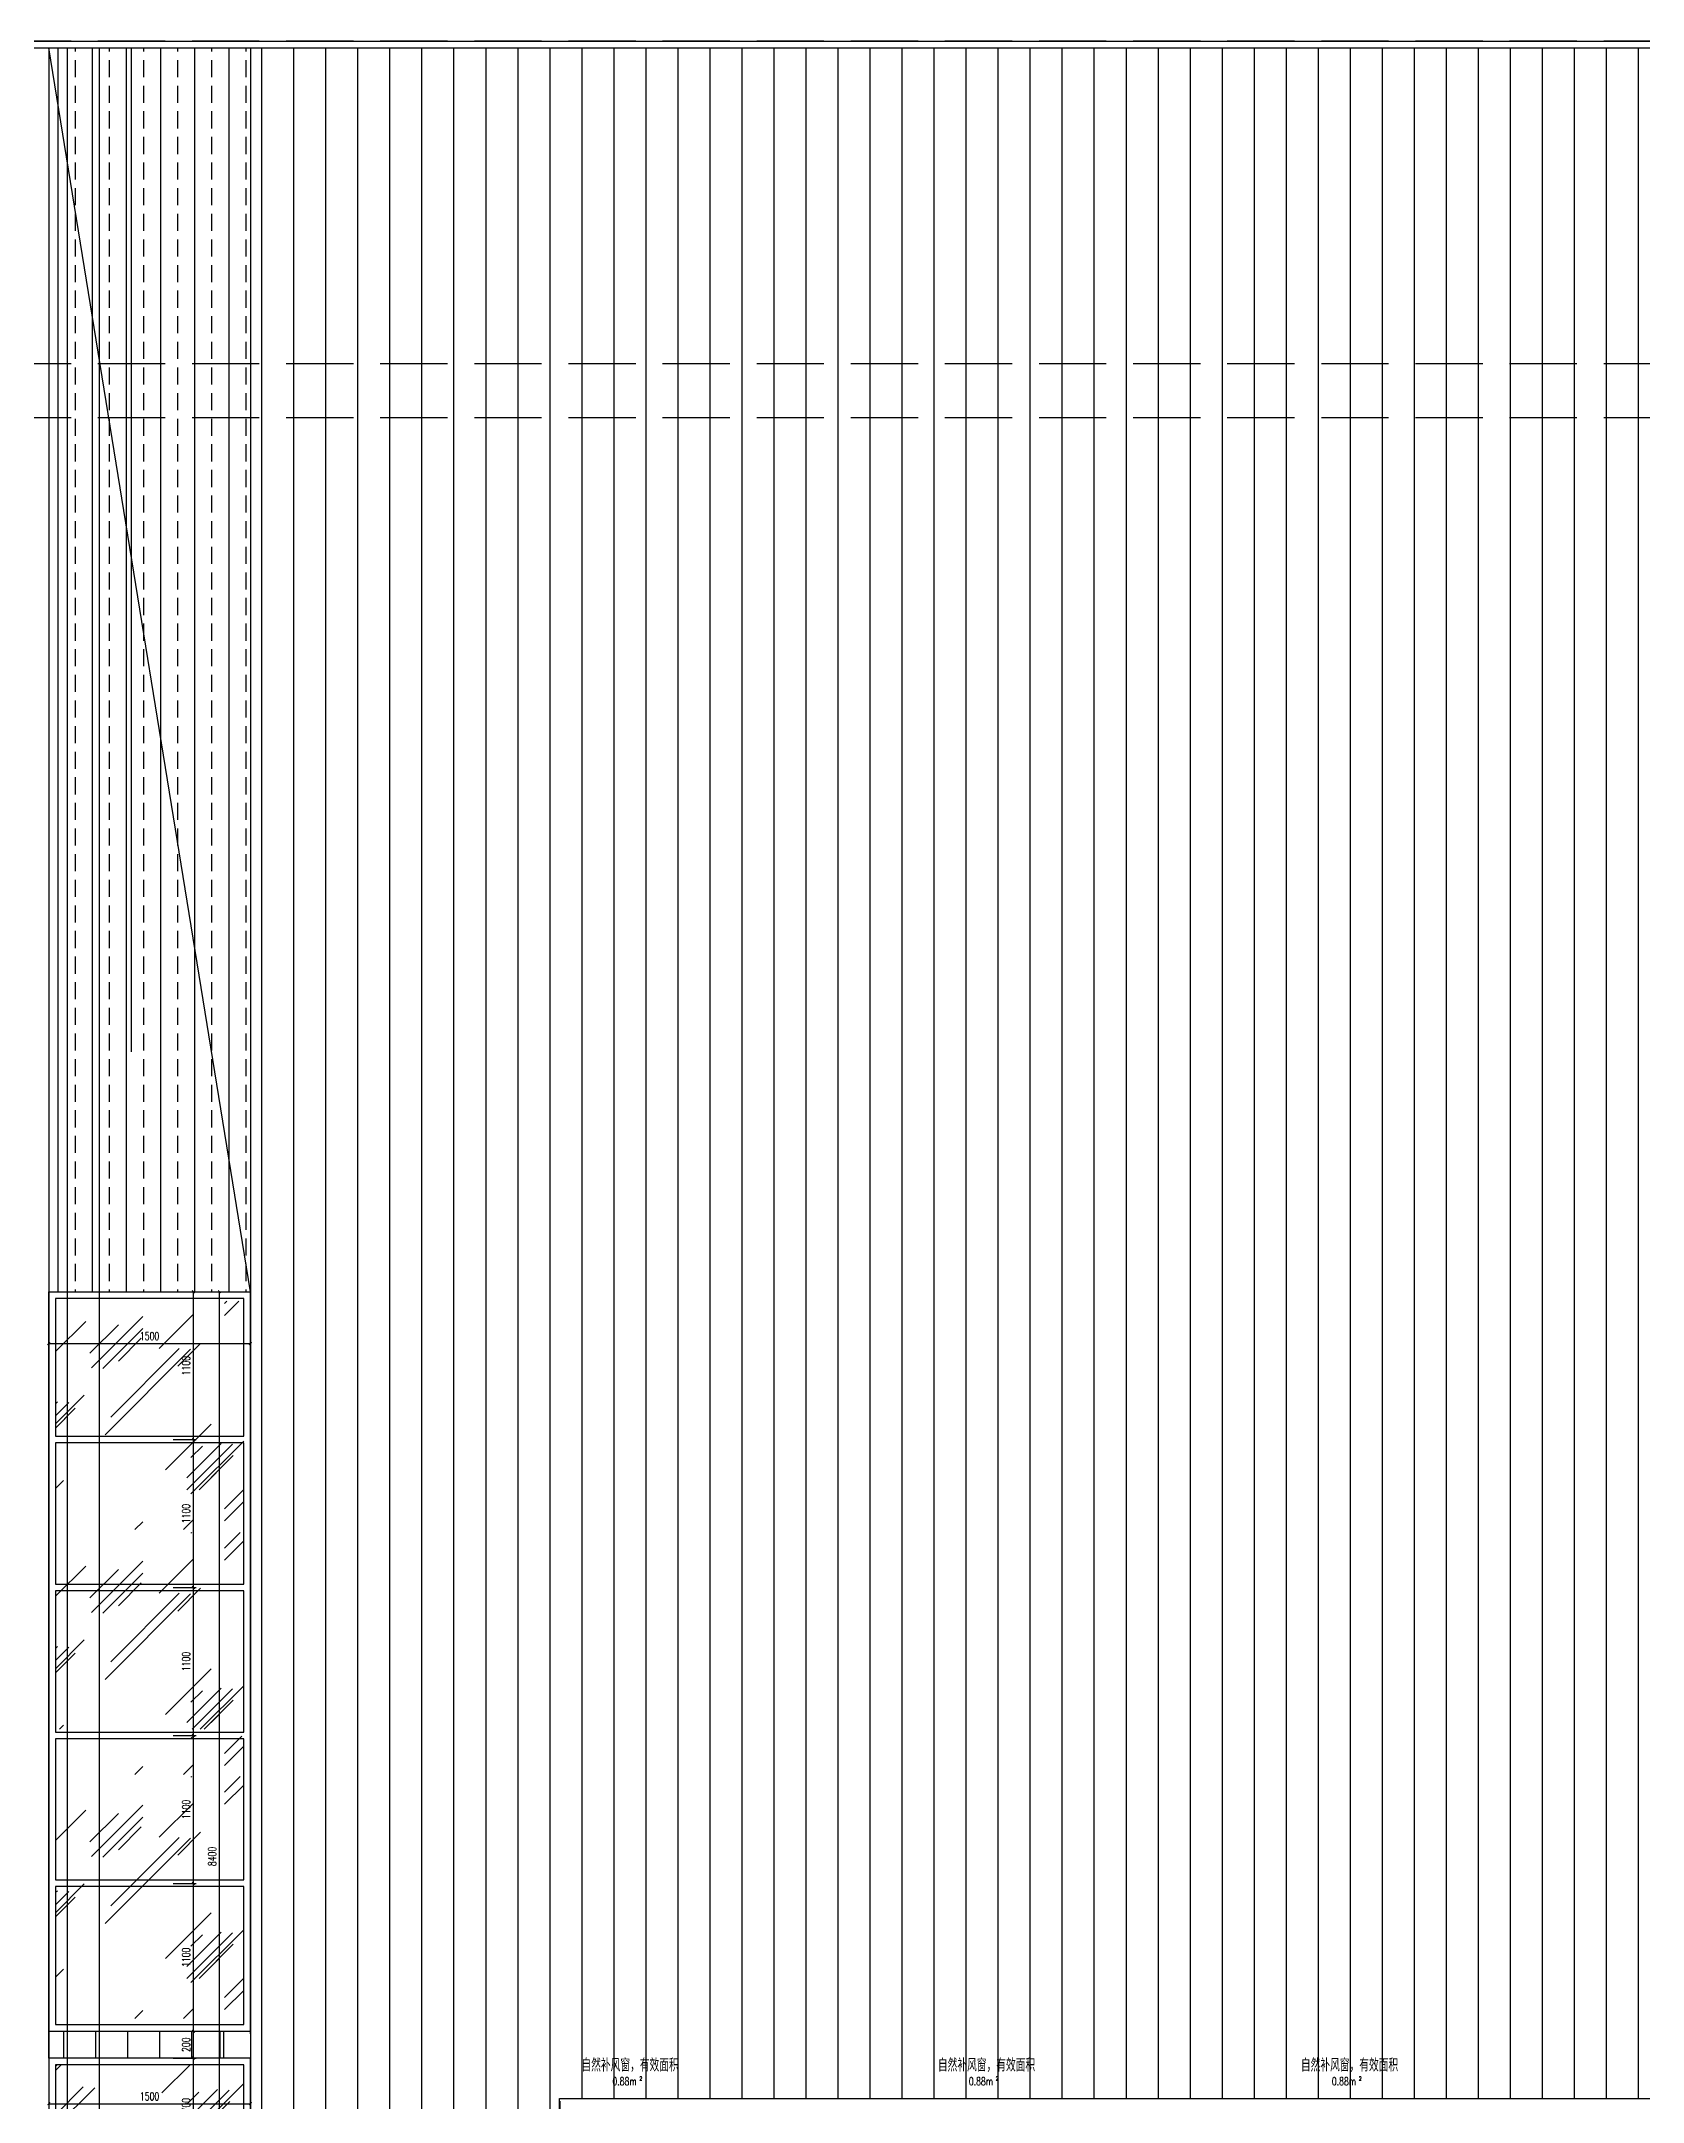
# Model space of a CAD drawing. Extents: x -2377130 to 293730, y -2 to 754590.
# Drawn here: x -805815 to -793903, y 519612 to 534937 of the extents above; entities that cross this region are included whole.
import ezdxf

# ---------------------------------------------------------------- set-up
doc = ezdxf.new("R2010")
doc.units = 0
doc.header["$LTSCALE"] = 1000
doc.header["$MEASUREMENT"] = 0
doc.linetypes.add('__DASH', pattern=[0.35, 0.25, -0.1])
doc.linetypes.add('DOTE', pattern=[2.42, 2, -0.2, 0.02, -0.2])
doc.layers.get('Defpoints').update_dxf_attribs({"color": 210})
for name, color, linetype in [('A-AXIS-DOTE', 14, 'DOTE'), ('A-HATCH-2', 251, 'Continuous'), ('A-LIN-V', 9, 'Continuous'), ('A-WINDOW', 140, 'Continuous'), ('A-门窗表显示尺寸', 160, 'Continuous'), ('AS-WALL', 40, 'Continuous'), ('SPACE', 7, 'Continuous'), ('参考线', 8, 'Continuous')]:
    doc.layers.add(name, color=color, linetype=linetype)
doc.layers.add('A-WALL-HATCH', color=8, linetype='Continuous', lineweight=13)
doc.styles.add('_TCH_DIM_T3', font='SIMPLEX', dxfattribs={"width": 0.705882, "bigfont": 'GBCBIG'})
doc.styles.add('_TCH_SPACE', font='SIMPLEX', dxfattribs={"height": 5, "bigfont": 'GBCBIG'})
doc.styles.add('A-DIM_T3', font='SIMPLEX', dxfattribs={"width": 0.705882, "bigfont": 'GBCBIG'})
doc.dimstyles.new('_TCH_ARCH&&20', dxfattribs={"dimtxt": 59.5, "dimasz": 20, "dimexe": 20, "dimexo": 20, "dimgap": 25.25, "dimtad": 1, "dimdec": 0, "dimzin": 0, "dimdsep": 46, "dimtxsty": '_TCH_DIM_T3', "dimblk": 'ARCHTICK', "dimcen": 0.09, "dimclrt": 7, "dimazin": 2, "dimtfac": 1, "dimtdec": 0, "dimtix": 1, "dimtmove": 2, "dimatfit": 3, "dimfxl": 0, "dimtolj": 1, "dimtzin": 0, "dimarcsym": 0})
doc.dimstyles.new('A-DIM&&20', dxfattribs={"dimtxt": 59.5, "dimasz": 20, "dimexe": 20, "dimexo": 20, "dimgap": 25.25, "dimtad": 1, "dimdec": 0, "dimzin": 0, "dimdsep": 46, "dimtxsty": 'A-DIM_T3', "dimblk": 'ARCHTICK', "dimcen": 0.09, "dimclrt": 7, "dimazin": 2, "dimtfac": 1, "dimtdec": 0, "dimtix": 1, "dimtmove": 2, "dimatfit": 3, "dimfxl": 0, "dimtolj": 1, "dimtzin": 0, "dimarcsym": 0})

# ---------------------------------------------------------------- blocks, each defined once
blk = doc.blocks.new('_ArchTick')
at = {"color": 0, "linetype": 'ByBlock', "const_width": 0.4}
blk.add_lwpolyline([(-0.5, -0.5), (0.5, 0.5)], dxfattribs=at)
blk = doc.blocks.new('*D972')
at = {"layer": 'A-门窗表显示尺寸', "color": 0, "lineweight": -2}
for p, q in [((-801959, 519617), (-801959, 519350)), ((-781059, 519617), (-781059, 519350)), ((-801959, 519370), (-781059, 519370))]:
    blk.add_line(p, q, dxfattribs=at)
at = {"layer": 'Defpoints', "color": 0}
for p in [(-801959, 519637), (-781059, 519637), (-781059, 519370)]:
    blk.add_point(p, dxfattribs=at)
at = {"layer": 'A-门窗表显示尺寸', "color": 0, "lineweight": -2, "xscale": 20, "yscale": 20, "zscale": 20, "rotation": 180}
blk.add_blockref('_ArchTick', (-801959, 519370), dxfattribs=at)
at = {"layer": 'A-门窗表显示尺寸', "color": 0, "lineweight": -2, "xscale": 20, "yscale": 20, "zscale": 20}
blk.add_blockref('_ArchTick', (-781059, 519370), dxfattribs=at)
at = {"layer": 'A-门窗表显示尺寸', "color": 7, "insert": (-791509, 519425), "char_height": 59.5, "attachment_point": 5, "style": 'A-DIM_T3'}
blk.add_mtext('\\A1;20900', dxfattribs=at)
blk = doc.blocks.new('*D1042')
at = {"layer": 'A-门窗表显示尺寸', "color": 0, "lineweight": -2}
for p, q in [((-804833, 520137), (-804663, 520137)), ((-804683, 519937), (-804683, 520137)), ((-804833, 519937), (-804663, 519937))]:
    blk.add_line(p, q, dxfattribs=at)
at = {"layer": 'Defpoints', "color": 0}
for p in [(-804853, 520137), (-804683, 520137), (-804853, 519937)]:
    blk.add_point(p, dxfattribs=at)
at = {"layer": 'A-门窗表显示尺寸', "color": 0, "lineweight": -2, "xscale": 20, "yscale": 20, "zscale": 20}
for p, rotation in [((-804683, 520137), 90), ((-804683, 519937), 270)]:
    blk.add_blockref('_ArchTick', p, dxfattribs=dict(at, rotation=rotation))
at = {"layer": 'A-门窗表显示尺寸', "color": 7, "insert": (-804738, 520037), "char_height": 59.5, "attachment_point": 5, "rotation": 90, "style": '_TCH_DIM_T3'}
blk.add_mtext('\\A1;200', dxfattribs=at)
blk = doc.blocks.new('*D1043')
at = {"layer": 'A-门窗表显示尺寸', "color": 0, "lineweight": -2}
for p, q in [((-804833, 521237), (-804663, 521237)), ((-804683, 520137), (-804683, 521237)), ((-804833, 520137), (-804663, 520137))]:
    blk.add_line(p, q, dxfattribs=at)
at = {"layer": 'Defpoints', "color": 0}
for p in [(-804853, 521237), (-804683, 521237), (-804853, 520137)]:
    blk.add_point(p, dxfattribs=at)
at = {"layer": 'A-门窗表显示尺寸', "color": 0, "lineweight": -2, "xscale": 20, "yscale": 20, "zscale": 20}
for p, rotation in [((-804683, 521237), 90), ((-804683, 520137), 270)]:
    blk.add_blockref('_ArchTick', p, dxfattribs=dict(at, rotation=rotation))
at = {"layer": 'A-门窗表显示尺寸', "color": 7, "insert": (-804738, 520687), "char_height": 59.5, "attachment_point": 5, "rotation": 90, "style": '_TCH_DIM_T3'}
blk.add_mtext('\\A1;1100', dxfattribs=at)
blk = doc.blocks.new('*D1044')
at = {"layer": 'A-门窗表显示尺寸', "color": 0, "lineweight": -2}
for p, q in [((-804833, 522337), (-804663, 522337)), ((-804683, 521237), (-804683, 522337)), ((-804833, 521237), (-804663, 521237))]:
    blk.add_line(p, q, dxfattribs=at)
at = {"layer": 'Defpoints', "color": 0}
for p in [(-804853, 522337), (-804683, 522337), (-804853, 521237)]:
    blk.add_point(p, dxfattribs=at)
at = {"layer": 'A-门窗表显示尺寸', "color": 0, "lineweight": -2, "xscale": 20, "yscale": 20, "zscale": 20}
for p, rotation in [((-804683, 522337), 90), ((-804683, 521237), 270)]:
    blk.add_blockref('_ArchTick', p, dxfattribs=dict(at, rotation=rotation))
at = {"layer": 'A-门窗表显示尺寸', "color": 7, "insert": (-804738, 521787), "char_height": 59.5, "attachment_point": 5, "rotation": 90, "style": '_TCH_DIM_T3'}
blk.add_mtext('\\A1;1100', dxfattribs=at)
blk = doc.blocks.new('*D1045')
at = {"layer": 'A-门窗表显示尺寸', "color": 0, "lineweight": -2}
for p, q in [((-804833, 523437), (-804663, 523437)), ((-804683, 522337), (-804683, 523437)), ((-804833, 522337), (-804663, 522337))]:
    blk.add_line(p, q, dxfattribs=at)
at = {"layer": 'Defpoints', "color": 0}
for p in [(-804853, 523437), (-804683, 523437), (-804853, 522337)]:
    blk.add_point(p, dxfattribs=at)
at = {"layer": 'A-门窗表显示尺寸', "color": 0, "lineweight": -2, "xscale": 20, "yscale": 20, "zscale": 20}
for p, rotation in [((-804683, 523437), 90), ((-804683, 522337), 270)]:
    blk.add_blockref('_ArchTick', p, dxfattribs=dict(at, rotation=rotation))
at = {"layer": 'A-门窗表显示尺寸', "color": 7, "insert": (-804738, 522887), "char_height": 59.5, "attachment_point": 5, "rotation": 90, "style": '_TCH_DIM_T3'}
blk.add_mtext('\\A1;1100', dxfattribs=at)
blk = doc.blocks.new('*D1046')
at = {"layer": 'A-门窗表显示尺寸', "color": 0, "lineweight": -2}
for p, q in [((-804833, 524537), (-804663, 524537)), ((-804683, 523437), (-804683, 524537)), ((-804833, 523437), (-804663, 523437))]:
    blk.add_line(p, q, dxfattribs=at)
at = {"layer": 'Defpoints', "color": 0}
for p in [(-804853, 524537), (-804683, 524537), (-804853, 523437)]:
    blk.add_point(p, dxfattribs=at)
at = {"layer": 'A-门窗表显示尺寸', "color": 0, "lineweight": -2, "xscale": 20, "yscale": 20, "zscale": 20}
for p, rotation in [((-804683, 524537), 90), ((-804683, 523437), 270)]:
    blk.add_blockref('_ArchTick', p, dxfattribs=dict(at, rotation=rotation))
at = {"layer": 'A-门窗表显示尺寸', "color": 7, "insert": (-804738, 523987), "char_height": 59.5, "attachment_point": 5, "rotation": 90, "style": '_TCH_DIM_T3'}
blk.add_mtext('\\A1;1100', dxfattribs=at)
blk = doc.blocks.new('*D1047')
at = {"layer": 'A-门窗表显示尺寸', "color": 0, "lineweight": -2}
for p, q in [((-804833, 525637), (-804663, 525637)), ((-804683, 524537), (-804683, 525637)), ((-804833, 524537), (-804663, 524537))]:
    blk.add_line(p, q, dxfattribs=at)
at = {"layer": 'Defpoints', "color": 0}
for p in [(-804853, 525637), (-804683, 525637), (-804853, 524537)]:
    blk.add_point(p, dxfattribs=at)
at = {"layer": 'A-门窗表显示尺寸', "color": 0, "lineweight": -2, "xscale": 20, "yscale": 20, "zscale": 20}
for p, rotation in [((-804683, 525637), 90), ((-804683, 524537), 270)]:
    blk.add_blockref('_ArchTick', p, dxfattribs=dict(at, rotation=rotation))
at = {"layer": 'A-门窗表显示尺寸', "color": 7, "insert": (-804738, 525087), "char_height": 59.5, "attachment_point": 5, "rotation": 90, "style": '_TCH_DIM_T3'}
blk.add_mtext('\\A1;1100', dxfattribs=at)
blk = doc.blocks.new('*D1048')
at = {"layer": 'A-门窗表显示尺寸', "color": 0, "lineweight": -2}
for p, q in [((-804813, 525637), (-804469, 525637)), ((-804489, 517237), (-804489, 525637)), ((-804813, 517237), (-804469, 517237))]:
    blk.add_line(p, q, dxfattribs=at)
at = {"layer": 'Defpoints', "color": 0}
for p in [(-804833, 525637), (-804489, 525637), (-804833, 517237)]:
    blk.add_point(p, dxfattribs=at)
at = {"layer": 'A-门窗表显示尺寸', "color": 0, "lineweight": -2, "xscale": 20, "yscale": 20, "zscale": 20}
for p, rotation in [((-804489, 525637), 90), ((-804489, 517237), 270)]:
    blk.add_blockref('_ArchTick', p, dxfattribs=dict(at, rotation=rotation))
at = {"layer": 'A-门窗表显示尺寸', "color": 7, "insert": (-804544, 521437), "char_height": 59.5, "attachment_point": 5, "rotation": 90, "style": '_TCH_DIM_T3'}
blk.add_mtext('\\A1;8400', dxfattribs=at)
blk = doc.blocks.new('*D1049')
at = {"layer": 'A-门窗表显示尺寸', "color": 0, "lineweight": -2}
for p, q in [((-805759, 525103), (-805759, 525272)), ((-805759, 525252), (-804259, 525252)), ((-804259, 525103), (-804259, 525272))]:
    blk.add_line(p, q, dxfattribs=at)
at = {"layer": 'Defpoints', "color": 0}
for p in [(-804259, 525252), (-805759, 525083), (-804259, 525083)]:
    blk.add_point(p, dxfattribs=at)
at = {"layer": 'A-门窗表显示尺寸', "color": 0, "lineweight": -2, "xscale": 20, "yscale": 20, "zscale": 20, "rotation": 180}
blk.add_blockref('_ArchTick', (-805759, 525252), dxfattribs=at)
at = {"layer": 'A-门窗表显示尺寸', "color": 0, "lineweight": -2, "xscale": 20, "yscale": 20, "zscale": 20}
blk.add_blockref('_ArchTick', (-804259, 525252), dxfattribs=at)
at = {"layer": 'A-门窗表显示尺寸', "color": 7, "insert": (-805009, 525307), "char_height": 59.5, "attachment_point": 5, "style": 'A-DIM_T3'}
blk.add_mtext('\\A1;1500', dxfattribs=at)
blk = doc.blocks.new('*D1050')
at = {"layer": 'A-门窗表显示尺寸', "color": 0, "lineweight": -2}
for p, q in [((-804819, 519937), (-804663, 519937)), ((-804683, 519237), (-804683, 519937)), ((-804819, 519237), (-804663, 519237))]:
    blk.add_line(p, q, dxfattribs=at)
at = {"layer": 'Defpoints', "color": 0}
for p in [(-804839, 519937), (-804683, 519937), (-804839, 519237)]:
    blk.add_point(p, dxfattribs=at)
at = {"layer": 'A-门窗表显示尺寸', "color": 0, "lineweight": -2, "xscale": 20, "yscale": 20, "zscale": 20}
for p, rotation in [((-804683, 519937), 90), ((-804683, 519237), 270)]:
    blk.add_blockref('_ArchTick', p, dxfattribs=dict(at, rotation=rotation))
at = {"layer": 'A-门窗表显示尺寸', "color": 7, "insert": (-804738, 519587), "char_height": 59.5, "attachment_point": 5, "rotation": 90, "style": 'A-DIM_T3'}
blk.add_mtext('\\A1;700', dxfattribs=at)
blk = doc.blocks.new('*D1053')
at = {"layer": 'A-门窗表显示尺寸', "color": 0, "lineweight": -2}
for p, q in [((-805759, 519747), (-805759, 519578)), ((-804259, 519747), (-804259, 519578)), ((-805759, 519598), (-804259, 519598))]:
    blk.add_line(p, q, dxfattribs=at)
at = {"layer": 'Defpoints', "color": 0}
for p in [(-805759, 519767), (-804259, 519767), (-804259, 519598)]:
    blk.add_point(p, dxfattribs=at)
at = {"layer": 'A-门窗表显示尺寸', "color": 0, "lineweight": -2, "xscale": 20, "yscale": 20, "zscale": 20, "rotation": 180}
blk.add_blockref('_ArchTick', (-805759, 519598), dxfattribs=at)
at = {"layer": 'A-门窗表显示尺寸', "color": 0, "lineweight": -2, "xscale": 20, "yscale": 20, "zscale": 20}
blk.add_blockref('_ArchTick', (-804259, 519598), dxfattribs=at)
at = {"layer": 'A-门窗表显示尺寸', "color": 7, "insert": (-805009, 519653), "char_height": 59.5, "attachment_point": 5, "style": 'A-DIM_T3'}
blk.add_mtext('\\A1;1500', dxfattribs=at)

msp = doc.modelspace()

# ---------------------------------------------------------------- hatches: boundary and pattern name
at = {"layer": 'A-HATCH-2'}
h = msp.add_hatch(dxfattribs=at)
h.set_pattern_fill('ANSI31', color=8, scale=150, angle=45)
h.set_pattern_definition([(90, (934331.07, -100), (-238.125, 0), [])])
h.paths.add_polyline_path([(-805759.3, 520137.5), (-804259.3, 520137.5), (-804259.3, 519937.5), (-805759.3, 519937.5)])
at = {"layer": 'A-WALL-HATCH'}
h = msp.add_hatch(dxfattribs=at)
h.set_pattern_fill('玻璃2', color=8, scale=100)
h.set_pattern_definition([(45, (3948201.1, 40), (0, 1527.35065), [600, -360, 600, -360, 240, -523.28157]), (45, (3948171.1, 70), (0, 1527.35065), [480, -600, 360, -360, 420, -463.28157]), (45, (3948171.1, 160), (0, 1527.35065), [360, -720, 240, -360, 540, -463.28157]), (45, (3948261.1, 70), (0, 1527.35065), [360, -720, 300, -1303.2815]), (45, (3948351.1, 160), (0, 1527.35065), [180, -900, 120, -1483.2815]), (45, (3948201.1, 310), (0, 1527.35065), [120, -900, 120, -480, 300, -763.28157]), (45, (3948741.1, 220), (0, 1527.35065), [600, -900, 720, -475.28157]), (45, (3948741.1, 130), (0, 1527.35065), [840, -600, 900, -355.28157]), (45, (3948891.1, 250), (0, -1697.05627), [600, -840, 480, -763.28157]), (45, (3948801.1, 430), (0, 1527.35065), [300, -1200, 360, -823.28157]), (45, (3948981.1, 340), (0, 1527.35065), [240, -1200, 240, -1003.2815])])
h.paths.add_polyline_path([(-805709.3, 523867.5), (-804309.3, 523867.5), (-804309.3, 525567.5), (-805709.3, 525567.5)])
h = msp.add_hatch(dxfattribs=at)
h.set_pattern_fill('玻璃2', color=8, scale=100)
h.set_pattern_definition([(45, (3948201.1, -1780), (0, 1527.35065), [600, -360, 600, -360, 240, -523.28157]), (45, (3948171.1, -1750), (0, 1527.35065), [480, -600, 360, -360, 420, -463.28157]), (45, (3948171.1, -1660), (0, 1527.35065), [360, -720, 240, -360, 540, -463.28157]), (45, (3948261.1, -1750), (0, 1527.35065), [360, -720, 300, -1303.2815]), (45, (3948351.1, -1660), (0, 1527.35065), [180, -900, 120, -1483.2815]), (45, (3948201.1, -1510), (0, 1527.35065), [120, -900, 120, -480, 300, -763.28157]), (45, (3948741.1, -1600), (0, 1527.35065), [600, -900, 720, -475.28157]), (45, (3948741.1, -1690), (0, 1527.35065), [840, -600, 900, -355.28157]), (45, (3948891.1, -1570), (0, -1697.05627), [600, -840, 480, -763.28157]), (45, (3948801.1, -1390), (0, 1527.35065), [300, -1200, 360, -823.28157]), (45, (3948981.1, -1480), (0, 1527.35065), [240, -1200, 240, -1003.2815])])
h.paths.add_polyline_path([(-804309.3, 522332.5), (-805709.3, 522332.5), (-805709.3, 522047.5), (-804309.3, 522047.5)])
h.paths.add_polyline_path([(-805709.3, 522382.5), (-804309.3, 522382.5), (-804309.3, 523847.5), (-805709.3, 523847.5)])
h = msp.add_hatch(dxfattribs=at)
h.set_pattern_fill('玻璃2', color=8, scale=100)
h.set_pattern_definition([(45, (3948201.1, -3595), (0, 1527.35065), [600, -360, 600, -360, 240, -523.28157]), (45, (3948171.1, -3565), (0, 1527.35065), [480, -600, 360, -360, 420, -463.28157]), (45, (3948171.1, -3475), (0, 1527.35065), [360, -720, 240, -360, 540, -463.28157]), (45, (3948261.1, -3565), (0, 1527.35065), [360, -720, 300, -1303.2815]), (45, (3948351.1, -3475), (0, 1527.35065), [180, -900, 120, -1483.2815]), (45, (3948201.1, -3325), (0, 1527.35065), [120, -900, 120, -480, 300, -763.28157]), (45, (3948741.1, -3415), (0, 1527.35065), [600, -900, 720, -475.28157]), (45, (3948741.1, -3505), (0, 1527.35065), [840, -600, 900, -355.28157]), (45, (3948891.1, -3385), (0, -1697.05627), [600, -840, 480, -763.28157]), (45, (3948801.1, -3205), (0, 1527.35065), [300, -1200, 360, -823.28157]), (45, (3948981.1, -3295), (0, 1527.35065), [240, -1200, 240, -1003.2815])])
h.paths.add_polyline_path([(-805709.3, 520232.5), (-804309.3, 520232.5), (-804309.3, 522032.5), (-805709.3, 522032.5)])
h = msp.add_hatch(dxfattribs=at)
h.set_pattern_fill('玻璃2', color=8, scale=100, angle=180)
h.set_pattern_definition([(45, (4101861.3, -5340), (0, 1527.35065), [600, -360, 600, -360, 240, -523.28157]), (45, (4101831.3, -5310), (0, 1527.35065), [480, -600, 360, -360, 420, -463.28157]), (45, (4101831.3, -5220), (0, 1527.35065), [360, -720, 240, -360, 540, -463.28157]), (45, (4101921.3, -5310), (0, 1527.35065), [360, -720, 300, -1303.2815]), (45, (4102011.3, -5220), (0, 1527.35065), [180, -900, 120, -1483.2815]), (45, (4101861.3, -5070), (0, 1527.35065), [120, -900, 120, -480, 300, -763.28157]), (45, (4102401.3, -5160), (0, 1527.35065), [600, -900, 720, -475.28157]), (45, (4102401.3, -5250), (0, 1527.35065), [840, -600, 900, -355.28157]), (45, (4102551.3, -5130), (0, -1697.05627), [600, -840, 480, -763.28157]), (45, (4102461.3, -4950), (0, 1527.35065), [300, -1200, 360, -823.28157]), (45, (4102641.3, -5040), (0, 1527.35065), [240, -1200, 240, -1003.2815])])
h.paths.add_polyline_path([(-805709.3, 519237.5), (-804309.3, 519237.5), (-804309.3, 519887.5), (-805709.3, 519887.5)])

# ---------------------------------------------------------------- linework, layer by layer
at = {"layer": 'A-AXIS-DOTE', "color": 8, "linetype": '__DASH', "ltscale": 2}
for p, q in [((-738393.5, 534937.5), (-910418.5, 534937.5)), ((-738393.5, 532537.5), (-910418.5, 532537.5)), ((-738393.5, 532137.5), (-910418.5, 532137.5))]:
    msp.add_line(p, q, dxfattribs=at)
at = {"layer": 'A-HATCH-2', "color": 8, "linetype": 'Continuous'}
for p, q in [((-805688, 525637.5), (-805688, 534887.5)), ((-805620.2, 517237.5), (-805620.2, 534887.5)), ((-805561, 534860.5), (-805561, 534887.5)), ((-805434, 525637.5), (-805434, 534887.5)), ((-805382.1, 517237.5), (-805382.1, 534887.5)), ((-805307, 534860.5), (-805307, 534887.5)), ((-805180, 525637.5), (-805180, 534887.5)), ((-805143.9, 527421.6), (-805143.9, 534887.5)), ((-805053, 534860.5), (-805053, 534887.5)), ((-804926, 525637.5), (-804926, 534887.5)), ((-804799, 534860.5), (-804799, 534887.5)), ((-804672, 525637.5), (-804672, 534887.5)), ((-804545, 534860.5), (-804545, 534887.5)), ((-804418, 525637.5), (-804418, 534887.5)), ((-804291, 534860.5), (-804291, 534887.5)), ((-804173.8, 517237.5), (-804173.8, 534887.5)), ((-803935.7, 517237.5), (-803935.7, 534887.5)), ((-803697.6, 517237.5), (-803697.6, 534887.5)), ((-803459.5, 517237.5), (-803459.5, 534887.5)), ((-803221.3, 517237.5), (-803221.3, 534887.5)), ((-802983.2, 517237.5), (-802983.2, 534887.5)), ((-802745.1, 517237.5), (-802745.1, 534887.5)), ((-802507, 517237.5), (-802507, 534887.5)), ((-802268.8, 517237.5), (-802268.8, 534887.5)), ((-805561, 534670), (-805561, 534797)), ((-805307, 534670), (-805307, 534797)), ((-805053, 534670), (-805053, 534797)), ((-804799, 534670), (-804799, 534797)), ((-804545, 534670), (-804545, 534797)), ((-804291, 534670), (-804291, 534797)), ((-805561, 534479.5), (-805561, 534606.5)), ((-805307, 534479.5), (-805307, 534606.5)), ((-805053, 534479.5), (-805053, 534606.5)), ((-804799, 534479.5), (-804799, 534606.5)), ((-804545, 534479.5), (-804545, 534606.5)), ((-804291, 534479.5), (-804291, 534606.5)), ((-805561, 534289), (-805561, 534416)), ((-805307, 534289), (-805307, 534416)), ((-805053, 534289), (-805053, 534416)), ((-804799, 534289), (-804799, 534416)), ((-804545, 534289), (-804545, 534416)), ((-804291, 534289), (-804291, 534416)), ((-805561, 534098.5), (-805561, 534225.5)), ((-805307, 534098.5), (-805307, 534225.5)), ((-805053, 534098.5), (-805053, 534225.5)), ((-804799, 534098.5), (-804799, 534225.5)), ((-804545, 534098.5), (-804545, 534225.5)), ((-804291, 534098.5), (-804291, 534225.5)), ((-805561, 533908), (-805561, 534035)), ((-805307, 533908), (-805307, 534035)), ((-805053, 533908), (-805053, 534035)), ((-804799, 533908), (-804799, 534035)), ((-804545, 533908), (-804545, 534035)), ((-804291, 533908), (-804291, 534035)), ((-805561, 533717.5), (-805561, 533844.5)), ((-805307, 533717.5), (-805307, 533844.5)), ((-805053, 533717.5), (-805053, 533844.5)), ((-804799, 533717.5), (-804799, 533844.5)), ((-804545, 533717.5), (-804545, 533844.5)), ((-804291, 533717.5), (-804291, 533844.5)), ((-805561, 533527), (-805561, 533654)), ((-805307, 533527), (-805307, 533654)), ((-805053, 533527), (-805053, 533654)), ((-804799, 533527), (-804799, 533654)), ((-804545, 533527), (-804545, 533654)), ((-804291, 533527), (-804291, 533654)), ((-805561, 533336.5), (-805561, 533463.5)), ((-805307, 533336.5), (-805307, 533463.5)), ((-805053, 533336.5), (-805053, 533463.5)), ((-804799, 533336.5), (-804799, 533463.5)), ((-804545, 533336.5), (-804545, 533463.5)), ((-804291, 533336.5), (-804291, 533463.5)), ((-805561, 533146), (-805561, 533273)), ((-805307, 533146), (-805307, 533273)), ((-805053, 533146), (-805053, 533273)), ((-804799, 533146), (-804799, 533273)), ((-804545, 533146), (-804545, 533273)), ((-804291, 533146), (-804291, 533273)), ((-805561, 532955.5), (-805561, 533082.5)), ((-805307, 532955.5), (-805307, 533082.5)), ((-805053, 532955.5), (-805053, 533082.5)), ((-804799, 532955.5), (-804799, 533082.5)), ((-804545, 532955.5), (-804545, 533082.5)), ((-804291, 532955.5), (-804291, 533082.5)), ((-805561, 532765), (-805561, 532892)), ((-805307, 532765), (-805307, 532892)), ((-805053, 532765), (-805053, 532892)), ((-804799, 532765), (-804799, 532892)), ((-804545, 532765), (-804545, 532892)), ((-804291, 532765), (-804291, 532892)), ((-805561, 532574.5), (-805561, 532701.5)), ((-805307, 532574.5), (-805307, 532701.5)), ((-805053, 532574.5), (-805053, 532701.5)), ((-804799, 532574.5), (-804799, 532701.5)), ((-804545, 532574.5), (-804545, 532701.5)), ((-804291, 532574.5), (-804291, 532701.5)), ((-805561, 532384), (-805561, 532511)), ((-805307, 532384), (-805307, 532511)), ((-805053, 532384), (-805053, 532511)), ((-804799, 532384), (-804799, 532511)), ((-804545, 532384), (-804545, 532511)), ((-804291, 532384), (-804291, 532511)), ((-805561, 532193.5), (-805561, 532320.5)), ((-805307, 532193.5), (-805307, 532320.5)), ((-805053, 532193.5), (-805053, 532320.5)), ((-804799, 532193.5), (-804799, 532320.5)), ((-804545, 532193.5), (-804545, 532320.5)), ((-804291, 532193.5), (-804291, 532320.5)), ((-805561, 532003), (-805561, 532130)), ((-805307, 532003), (-805307, 532130)), ((-805053, 532003), (-805053, 532130)), ((-804799, 532003), (-804799, 532130)), ((-804545, 532003), (-804545, 532130)), ((-804291, 532003), (-804291, 532130)), ((-805561, 531812.5), (-805561, 531939.5)), ((-805307, 531812.5), (-805307, 531939.5)), ((-805053, 531812.5), (-805053, 531939.5)), ((-804799, 531812.5), (-804799, 531939.5)), ((-804545, 531812.5), (-804545, 531939.5)), ((-804291, 531812.5), (-804291, 531939.5)), ((-805561, 531622), (-805561, 531749)), ((-805307, 531622), (-805307, 531749)), ((-805053, 531622), (-805053, 531749)), ((-804799, 531622), (-804799, 531749)), ((-804545, 531622), (-804545, 531749)), ((-804291, 531622), (-804291, 531749)), ((-805561, 531431.5), (-805561, 531558.5)), ((-805307, 531431.5), (-805307, 531558.5)), ((-805053, 531431.5), (-805053, 531558.5)), ((-804799, 531431.5), (-804799, 531558.5)), ((-804545, 531431.5), (-804545, 531558.5)), ((-804291, 531431.5), (-804291, 531558.5)), ((-805561, 531241), (-805561, 531368)), ((-805307, 531241), (-805307, 531368)), ((-805053, 531241), (-805053, 531368)), ((-804799, 531241), (-804799, 531368)), ((-804545, 531241), (-804545, 531368)), ((-804291, 531241), (-804291, 531368)), ((-805561, 531050.5), (-805561, 531177.5)), ((-805307, 531050.5), (-805307, 531177.5)), ((-805053, 531050.5), (-805053, 531177.5)), ((-804799, 531050.5), (-804799, 531177.5)), ((-804545, 531050.5), (-804545, 531177.5)), ((-804291, 531050.5), (-804291, 531177.5)), ((-805561, 530860), (-805561, 530987)), ((-805307, 530860), (-805307, 530987)), ((-805053, 530860), (-805053, 530987)), ((-804799, 530860), (-804799, 530987)), ((-804545, 530860), (-804545, 530987)), ((-804291, 530860), (-804291, 530987)), ((-805561, 530669.5), (-805561, 530796.5)), ((-805307, 530669.5), (-805307, 530796.5)), ((-805053, 530669.5), (-805053, 530796.5)), ((-804799, 530669.5), (-804799, 530796.5)), ((-804545, 530669.5), (-804545, 530796.5)), ((-804291, 530669.5), (-804291, 530796.5)), ((-805561, 530479), (-805561, 530606)), ((-805307, 530479), (-805307, 530606)), ((-805053, 530479), (-805053, 530606)), ((-804799, 530479), (-804799, 530606)), ((-804545, 530479), (-804545, 530606)), ((-804291, 530479), (-804291, 530606)), ((-805561, 530288.5), (-805561, 530415.5)), ((-805307, 530288.5), (-805307, 530415.5)), ((-805053, 530288.5), (-805053, 530415.5)), ((-804799, 530288.5), (-804799, 530415.5)), ((-804545, 530288.5), (-804545, 530415.5)), ((-804291, 530288.5), (-804291, 530415.5)), ((-805561, 530098), (-805561, 530225)), ((-805307, 530098), (-805307, 530225)), ((-805053, 530098), (-805053, 530225)), ((-804799, 530098), (-804799, 530225)), ((-804545, 530098), (-804545, 530225)), ((-804291, 530098), (-804291, 530225)), ((-805561, 529907.5), (-805561, 530034.5)), ((-805307, 529907.5), (-805307, 530034.5)), ((-805053, 529907.5), (-805053, 530034.5)), ((-804799, 529907.5), (-804799, 530034.5)), ((-804545, 529907.5), (-804545, 530034.5)), ((-804291, 529907.5), (-804291, 530034.5)), ((-805561, 529717), (-805561, 529844)), ((-805307, 529717), (-805307, 529844)), ((-805053, 529717), (-805053, 529844)), ((-804799, 529717), (-804799, 529844)), ((-804545, 529717), (-804545, 529844)), ((-804291, 529717), (-804291, 529844)), ((-805561, 529526.5), (-805561, 529653.5)), ((-805307, 529526.5), (-805307, 529653.5)), ((-805053, 529526.5), (-805053, 529653.5)), ((-804799, 529526.5), (-804799, 529653.5)), ((-804545, 529526.5), (-804545, 529653.5)), ((-804291, 529526.5), (-804291, 529653.5)), ((-805561, 529336), (-805561, 529463)), ((-805307, 529336), (-805307, 529463)), ((-805053, 529336), (-805053, 529463)), ((-804799, 529336), (-804799, 529463)), ((-804545, 529336), (-804545, 529463)), ((-804291, 529336), (-804291, 529463)), ((-805561, 529145.5), (-805561, 529272.5)), ((-805307, 529145.5), (-805307, 529272.5)), ((-805053, 529145.5), (-805053, 529272.5)), ((-804799, 529145.5), (-804799, 529272.5)), ((-804545, 529145.5), (-804545, 529272.5)), ((-804291, 529145.5), (-804291, 529272.5)), ((-805561, 528955), (-805561, 529082)), ((-805307, 528955), (-805307, 529082)), ((-805053, 528955), (-805053, 529082)), ((-804799, 528955), (-804799, 529082)), ((-804545, 528955), (-804545, 529082)), ((-804291, 528955), (-804291, 529082)), ((-805561, 528764.5), (-805561, 528891.5)), ((-805307, 528764.5), (-805307, 528891.5)), ((-805053, 528764.5), (-805053, 528891.5)), ((-804799, 528764.5), (-804799, 528891.5)), ((-804545, 528764.5), (-804545, 528891.5)), ((-804291, 528764.5), (-804291, 528891.5)), ((-805561, 528574), (-805561, 528701)), ((-805307, 528574), (-805307, 528701)), ((-805053, 528574), (-805053, 528701)), ((-804799, 528574), (-804799, 528701)), ((-804545, 528574), (-804545, 528701)), ((-804291, 528574), (-804291, 528701)), ((-805561, 528383.5), (-805561, 528510.5)), ((-805307, 528383.5), (-805307, 528510.5)), ((-805053, 528383.5), (-805053, 528510.5)), ((-804799, 528383.5), (-804799, 528510.5)), ((-804545, 528383.5), (-804545, 528510.5)), ((-804291, 528383.5), (-804291, 528510.5)), ((-805561, 528193), (-805561, 528320)), ((-805307, 528193), (-805307, 528320)), ((-805053, 528193), (-805053, 528320)), ((-804799, 528193), (-804799, 528320)), ((-804545, 528193), (-804545, 528320)), ((-804291, 528193), (-804291, 528320)), ((-805561, 528002.5), (-805561, 528129.5)), ((-805307, 528002.5), (-805307, 528129.5)), ((-805053, 528002.5), (-805053, 528129.5)), ((-804799, 528002.5), (-804799, 528129.5)), ((-804545, 528002.5), (-804545, 528129.5)), ((-804291, 528002.5), (-804291, 528129.5)), ((-805561, 527812), (-805561, 527939)), ((-805307, 527812), (-805307, 527939)), ((-805053, 527812), (-805053, 527939)), ((-804799, 527812), (-804799, 527939)), ((-804545, 527812), (-804545, 527939)), ((-804291, 527812), (-804291, 527939)), ((-805561, 527621.5), (-805561, 527748.5)), ((-805307, 527621.5), (-805307, 527748.5)), ((-805053, 527621.5), (-805053, 527748.5)), ((-804799, 527621.5), (-804799, 527748.5)), ((-804545, 527621.5), (-804545, 527748.5)), ((-804291, 527621.5), (-804291, 527748.5)), ((-805561, 527431), (-805561, 527558)), ((-805307, 527431), (-805307, 527558)), ((-805053, 527431), (-805053, 527558)), ((-804799, 527431), (-804799, 527558)), ((-804545, 527431), (-804545, 527558)), ((-804291, 527431), (-804291, 527558)), ((-805561, 527240.5), (-805561, 527367.5)), ((-805307, 527240.5), (-805307, 527367.5)), ((-805053, 527240.5), (-805053, 527367.5)), ((-804799, 527240.5), (-804799, 527367.5)), ((-804545, 527240.5), (-804545, 527367.5)), ((-804291, 527240.5), (-804291, 527367.5)), ((-805561, 527050), (-805561, 527177)), ((-805307, 527050), (-805307, 527177)), ((-805053, 527050), (-805053, 527177)), ((-804799, 527050), (-804799, 527177)), ((-804545, 527050), (-804545, 527177)), ((-804291, 527050), (-804291, 527177)), ((-805561, 526859.5), (-805561, 526986.5)), ((-805307, 526859.5), (-805307, 526986.5)), ((-805053, 526859.5), (-805053, 526986.5)), ((-804799, 526859.5), (-804799, 526986.5)), ((-804545, 526859.5), (-804545, 526986.5)), ((-804291, 526859.5), (-804291, 526986.5)), ((-805561, 526669), (-805561, 526796)), ((-805307, 526669), (-805307, 526796)), ((-805053, 526669), (-805053, 526796)), ((-804799, 526669), (-804799, 526796)), ((-804545, 526669), (-804545, 526796)), ((-804291, 526669), (-804291, 526796)), ((-805561, 526478.5), (-805561, 526605.5)), ((-805307, 526478.5), (-805307, 526605.5)), ((-805053, 526478.5), (-805053, 526605.5)), ((-804799, 526478.5), (-804799, 526605.5)), ((-804545, 526478.5), (-804545, 526605.5)), ((-804291, 526478.5), (-804291, 526605.5)), ((-805561, 526288), (-805561, 526415)), ((-805307, 526288), (-805307, 526415)), ((-805053, 526288), (-805053, 526415)), ((-804799, 526288), (-804799, 526415)), ((-804545, 526288), (-804545, 526415)), ((-804291, 526288), (-804291, 526415)), ((-805561, 526097.5), (-805561, 526224.5)), ((-805307, 526097.5), (-805307, 526224.5)), ((-805053, 526097.5), (-805053, 526224.5)), ((-804799, 526097.5), (-804799, 526224.5)), ((-804545, 526097.5), (-804545, 526224.5)), ((-804291, 526097.5), (-804291, 526224.5)), ((-805561, 525907), (-805561, 526034)), ((-805307, 525907), (-805307, 526034)), ((-805053, 525907), (-805053, 526034)), ((-804799, 525907), (-804799, 526034)), ((-804545, 525907), (-804545, 526034)), ((-804291, 525907), (-804291, 526034)), ((-805561, 525716.5), (-805561, 525843.5)), ((-805307, 525716.5), (-805307, 525843.5)), ((-805053, 525716.5), (-805053, 525843.5)), ((-804799, 525716.5), (-804799, 525843.5)), ((-804545, 525716.5), (-804545, 525843.5)), ((-804291, 525716.5), (-804291, 525843.5)), ((-805561, 525637.5), (-805561, 525653)), ((-805307, 525637.5), (-805307, 525653)), ((-805053, 525637.5), (-805053, 525653)), ((-804799, 525637.5), (-804799, 525653)), ((-804545, 525637.5), (-804545, 525653)), ((-804291, 525637.5), (-804291, 525653))]:
    msp.add_line(p, q, dxfattribs=at)
at = {"layer": 'A-LIN-V', "color": 8}
for p, q in [((-903359.3, 534937.5), (-745359.3, 534937.5)), ((-903359.3, 534887.5), (-745359.3, 534887.5)), ((-805759.3, 534887.5), (-805759.3, 516937.5)), ((-804259.3, 534887.5), (-804259.3, 516937.5)), ((-805759.3, 525637.5), (-804259.3, 525637.5)), ((-805759.3, 520137.5), (-804359.3, 520137.5))]:
    msp.add_line(p, q, dxfattribs=at)
at = {"layer": 'A-WALL-HATCH', "color": 8}
msp.add_line((-804483.3, 519937.5), (-804483.3, 520137.5), dxfattribs=at)
at = {"layer": 'A-WINDOW', "color": 8}
for p, q in [((-805759.3, 520117.5), (-805759.3, 525637.5)), ((-805759.3, 525637.5), (-804259.3, 525637.5)), ((-804259.3, 520117.5), (-804259.3, 525637.5)), ((-805759.3, 520137.5), (-804259.3, 520137.5))]:
    msp.add_line(p, q, dxfattribs=at)
for points in [[(-805709.3, 524562.5), (-804309.3, 524562.5), (-804309.3, 525587.5), (-805709.3, 525587.5)], [(-805709.3, 523462.5), (-804309.3, 523462.5), (-804309.3, 524512.5), (-805709.3, 524512.5)], [(-805709.3, 522362.5), (-804309.3, 522362.5), (-804309.3, 523412.5), (-805709.3, 523412.5)], [(-805709.3, 522312.5), (-805709.3, 521262.5), (-804309.3, 521262.5), (-804309.3, 522312.5)], [(-805709.3, 520187.5), (-804309.3, 520187.5), (-804309.3, 521212.5), (-805709.3, 521212.5)], [(-805759.3, 520137.5), (-804259.3, 520137.5), (-804259.3, 519937.5), (-805759.3, 519937.5)], [(-805759.3, 517237.5), (-804259.3, 517237.5), (-804259.3, 519937.5), (-805759.3, 519937.5)]]:
    msp.add_lwpolyline(points, close=True, dxfattribs=at)
msp.add_lwpolyline([(-804309.3, 519287.5), (-804309.3, 519887.5), (-805709.3, 519887.5), (-805709.3, 519287.5)], dxfattribs=at)
at = {"layer": 'AS-WALL', "color": 8}
msp.add_line((-804259.3, 525637.5), (-805759.3, 534887.5), dxfattribs=at)

# ---------------------------------------------------------------- texts
at = {"layer": 'SPACE', "color": 8, "style": '_TCH_SPACE'}
for p in [(-801797, 519837.5), (-799146.2, 519837.5), (-799146.2, 519837.5), (-796446.2, 519837.5), (-796446.2, 519837.5)]:
    msp.add_text('自然补风窗，有效面积', height=96.45, dxfattribs=at).set_placement(p)
at = {"layer": 'SPACE', "color": 8, "style": '_TCH_SPACE', "width": 0.705882}
for s, height, p in [('0.88m', 59.5, (-801566.7, 519735.1)), ('2', 29.8, (-801366.7, 519770.1)), ('0.88m', 59.5, (-798915.9, 519735.1)), ('0.88m', 59.5, (-798915.9, 519735.1)), ('2', 29.8, (-798715.9, 519770.1)), ('2', 29.8, (-798715.9, 519770.1)), ('0.88m', 59.5, (-796215.9, 519735.1)), ('0.88m', 59.5, (-796215.9, 519735.1)), ('2', 29.8, (-796015.9, 519770.1)), ('2', 29.8, (-796015.9, 519770.1))]:
    msp.add_text(s, height=height, dxfattribs=at).set_placement(p)

# ---------------------------------------------------------------- dimensions: what is measured, and where the dimension line sits
at = {"layer": 'A-门窗表显示尺寸', "color": 8}
for p1, p2, distance, dimstyle, picture, middle in [((-804853.3, 524537.5), (-804853.3, 525637.5), -170, '_TCH_ARCH&&20', '*D1047', (-804738.3, 525087.5)), ((-804833.3, 517237.5), (-804833.3, 525637.5), -344.3, '_TCH_ARCH&&20', '*D1048', (-804543.9, 521437.5)), ((-805759.3, 525082.5), (-804259.3, 525082.5), 169.5, 'A-DIM&&20', '*D1049', (-805009.3, 525307)), ((-804853.3, 523437.5), (-804853.3, 524537.5), -170, '_TCH_ARCH&&20', '*D1046', (-804738.3, 523987.5)), ((-804853.3, 522337.5), (-804853.3, 523437.5), -170, '_TCH_ARCH&&20', '*D1045', (-804738.3, 522887.5)), ((-804853.3, 521237.5), (-804853.3, 522337.5), -170, '_TCH_ARCH&&20', '*D1044', (-804738.3, 521787.5)), ((-804853.3, 520137.5), (-804853.3, 521237.5), -170, '_TCH_ARCH&&20', '*D1043', (-804738.3, 520687.5)), ((-804853.3, 519937.5), (-804853.3, 520137.5), -170, '_TCH_ARCH&&20', '*D1042', (-804738.3, 520037.5)), ((-804839.3, 519237.5), (-804839.3, 519937.5), -156.1, 'A-DIM&&20', '*D1050', (-804738.3, 519587.5)), ((-805759.3, 519767.5), (-804259.3, 519767.5), -169.5, 'A-DIM&&20', '*D1053', (-805009.3, 519653))]:
    dim = msp.add_aligned_dim(p1=p1, p2=p2, distance=distance, dimstyle=dimstyle, dxfattribs=at)
    dim.commit()
    dim.dimension.update_dxf_attribs({"geometry": picture, "text_midpoint": middle})

# ---------------------------------------------------------------- wipeouts: each hides what was drawn before it
at = {"color": 8}
msp.add_wipeout([(-801959.3, 517237.5), (-781059.3, 517237.5), (-781059.3, 519637.5), (-801959.3, 519637.5)], dxfattribs=at).dxf.layer = '参考线'

# ---------------------------------------------------------------- next in the draw order: linework, layer by layer
at = {"layer": 'A-HATCH-2', "color": 8, "linetype": 'Continuous'}
for p, q in [((-802030.7, 517237.5), (-802030.7, 534887.5)), ((-801792.6, 519637.5), (-801792.6, 534887.5)), ((-801554.5, 519637.5), (-801554.5, 534887.5)), ((-801316.3, 519637.5), (-801316.3, 534887.5)), ((-801078.2, 519637.5), (-801078.2, 534887.5)), ((-800840.1, 519637.5), (-800840.1, 534887.5)), ((-800602, 519637.5), (-800602, 534887.5)), ((-800363.8, 519637.5), (-800363.8, 534887.5)), ((-800125.7, 519637.5), (-800125.7, 534887.5)), ((-799887.6, 519637.5), (-799887.6, 534887.5)), ((-799649.5, 519637.5), (-799649.5, 534887.5)), ((-799411.3, 519637.5), (-799411.3, 534887.5)), ((-799173.2, 519637.5), (-799173.2, 534887.5)), ((-798935.1, 519637.5), (-798935.1, 534887.5)), ((-798697, 519637.5), (-798697, 534887.5)), ((-798458.8, 519637.5), (-798458.8, 534887.5)), ((-798220.7, 519637.5), (-798220.7, 534887.5)), ((-797982.6, 519637.5), (-797982.6, 534887.5)), ((-797744.5, 519637.5), (-797744.5, 534887.5)), ((-797506.3, 519637.5), (-797506.3, 534887.5)), ((-797268.2, 519637.5), (-797268.2, 534887.5)), ((-797030.1, 519637.5), (-797030.1, 534887.5)), ((-796792, 519637.5), (-796792, 534887.5)), ((-796553.8, 519637.5), (-796553.8, 534887.5)), ((-796315.7, 519637.5), (-796315.7, 534887.5)), ((-796077.6, 519637.5), (-796077.6, 534887.5)), ((-795839.5, 519637.5), (-795839.5, 534887.5)), ((-795601.3, 519637.5), (-795601.3, 534887.5)), ((-795363.2, 519637.5), (-795363.2, 534887.5)), ((-795125.1, 519637.5), (-795125.1, 534887.5)), ((-794887, 519637.5), (-794887, 534887.5)), ((-794648.8, 519637.5), (-794648.8, 534887.5)), ((-794410.7, 519637.5), (-794410.7, 534887.5)), ((-794172.6, 519637.5), (-794172.6, 534887.5)), ((-793934.5, 519637.5), (-793934.5, 534887.5))]:
    msp.add_line(p, q, dxfattribs=at)
at = {"layer": 'A-WINDOW', "color": 8}
msp.add_lwpolyline([(-781059.3, 517237.5), (-801959.3, 517237.5), (-801959.3, 519637.5), (-781059.3, 519637.5)], close=True, dxfattribs=at)

# ---------------------------------------------------------------- next in the draw order: dimensions: what is measured, and where the dimension line sits
at = {"layer": 'A-门窗表显示尺寸', "color": 8}
dim = msp.add_aligned_dim(p1=(-801959.3, 519637.5), p2=(-781059.3, 519637.5), distance=-267.5, dimstyle='A-DIM&&20', dxfattribs=at)
dim.commit()
dim.dimension.update_dxf_attribs({"geometry": '*D972', "text_midpoint": (-791509.3, 519425)})

doc.saveas('drawing.dxf')
